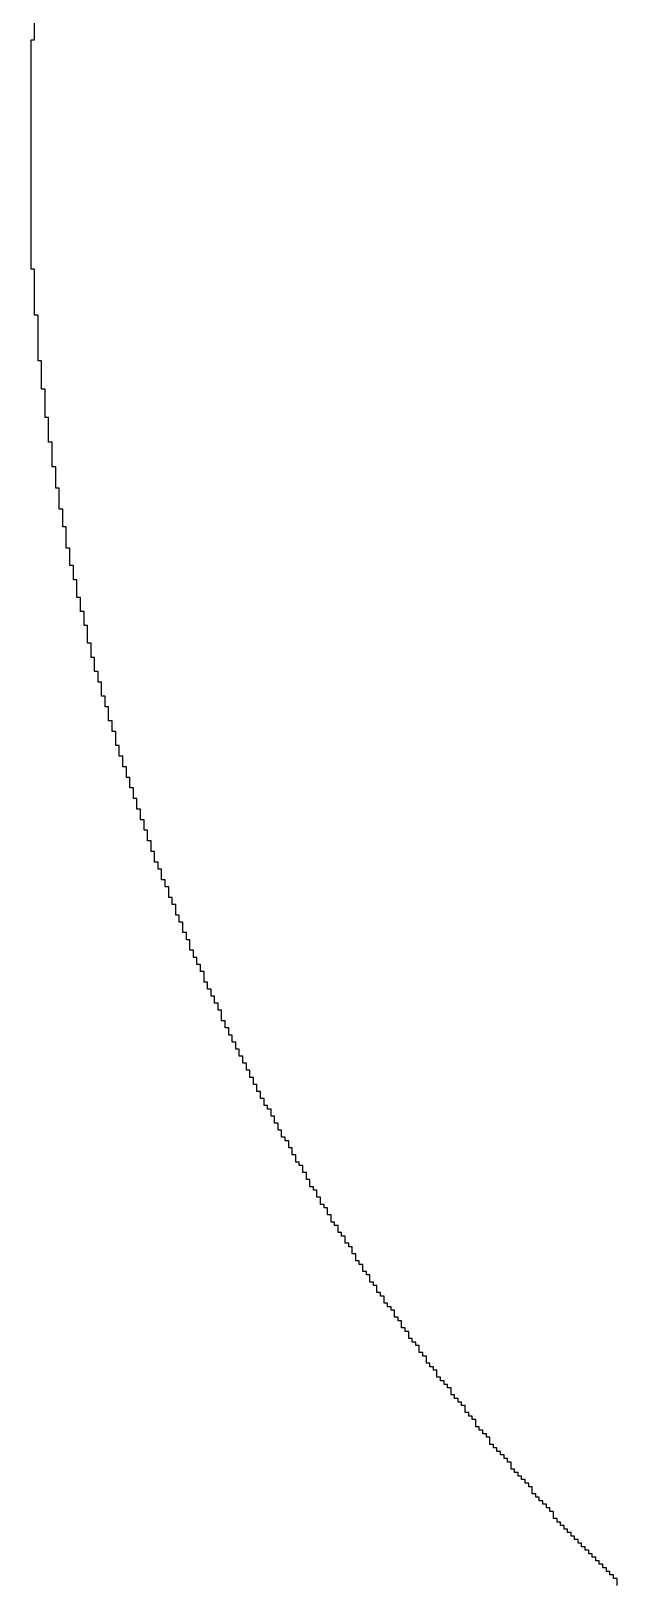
# Model space of a CAD drawing. Header units: millimetres. Extents: x -3.3 to 49.3, y -30.5 to 0.
# Drawn here: x 25.132 to 25.937, y -5.963 to -3.831 of the extents above; entities that cross this region are included whole.
import ezdxf

# ---------------------------------------------------------------- set-up
doc = ezdxf.new("R2010")
doc.units = ezdxf.units.MM
doc.layers.add('TopOverlay', color=2, linetype='Continuous')

msp = doc.modelspace()

# ---------------------------------------------------------------- linework, layer by layer
at = {"layer": 'TopOverlay'}
for p, q in [((25.1366, -3.8426), (25.1366, -3.7699)), ((25.1318, -4.1581), (25.1318, -3.8426)), ((25.1318, -3.8426), (25.1366, -3.8426)), ((25.1366, -4.1581), (25.1318, -4.1581)), ((25.1366, -4.2212), (25.1366, -4.1581)), ((25.1415, -4.2212), (25.1366, -4.2212)), ((25.1415, -4.2843), (25.1415, -4.2212)), ((25.1463, -4.2843), (25.1415, -4.2843)), ((25.1463, -4.3231), (25.1463, -4.2843)), ((25.1512, -4.3231), (25.1463, -4.3231)), ((25.1512, -4.3619), (25.1512, -4.3231)), ((25.156, -4.3619), (25.1512, -4.3619)), ((25.156, -4.3959), (25.156, -4.3619)), ((25.1609, -4.3959), (25.156, -4.3959)), ((25.1609, -4.4299), (25.1609, -4.3959)), ((25.1657, -4.4299), (25.1609, -4.4299)), ((25.1657, -4.459), (25.1657, -4.4299)), ((25.1706, -4.459), (25.1657, -4.459)), ((25.1706, -4.4881), (25.1706, -4.459)), ((25.1754, -4.4881), (25.1706, -4.4881)), ((25.1754, -4.5124), (25.1754, -4.4881)), ((25.1803, -4.5124), (25.1754, -4.5124)), ((25.1803, -4.5415), (25.1803, -4.5124)), ((25.1851, -4.5415), (25.1803, -4.5415)), ((25.1851, -4.5657), (25.1851, -4.5415)), ((25.19, -4.5657), (25.1851, -4.5657)), ((25.19, -4.5851), (25.19, -4.5657)), ((25.1949, -4.5851), (25.19, -4.5851)), ((25.1949, -4.6094), (25.1949, -4.5851)), ((25.1997, -4.6094), (25.1949, -4.6094)), ((25.1997, -4.6288), (25.1997, -4.6094)), ((25.2046, -4.6288), (25.1997, -4.6288)), ((25.2046, -4.6482), (25.2046, -4.6288)), ((25.2094, -4.6482), (25.2046, -4.6482)), ((25.2094, -4.6725), (25.2094, -4.6482)), ((25.2143, -4.6725), (25.2094, -4.6725)), ((25.2143, -4.6919), (25.2143, -4.6725)), ((25.2191, -4.6919), (25.2143, -4.6919)), ((25.2191, -4.7113), (25.2191, -4.6919)), ((25.224, -4.7113), (25.2191, -4.7113)), ((25.224, -4.7259), (25.224, -4.7113)), ((25.2288, -4.7259), (25.224, -4.7259)), ((25.2288, -4.7453), (25.2288, -4.7259)), ((25.2337, -4.7453), (25.2288, -4.7453)), ((25.2337, -4.7599), (25.2337, -4.7453)), ((25.2385, -4.7599), (25.2337, -4.7599)), ((25.2385, -4.7793), (25.2385, -4.7599)), ((25.2434, -4.7793), (25.2385, -4.7793)), ((25.2434, -4.7938), (25.2434, -4.7793)), ((25.2482, -4.7938), (25.2434, -4.7938)), ((25.2482, -4.8132), (25.2482, -4.7938)), ((25.2531, -4.8132), (25.2482, -4.8132)), ((25.2531, -4.8278), (25.2531, -4.8132)), ((25.2579, -4.8278), (25.2531, -4.8278)), ((25.2579, -4.8424), (25.2579, -4.8278)), ((25.2628, -4.8424), (25.2579, -4.8424)), ((25.2628, -4.8569), (25.2628, -4.8424)), ((25.2676, -4.8569), (25.2628, -4.8569)), ((25.2676, -4.8715), (25.2676, -4.8569)), ((25.2725, -4.8715), (25.2676, -4.8715)), ((25.2725, -4.886), (25.2725, -4.8715)), ((25.2774, -4.886), (25.2725, -4.886)), ((25.2774, -4.9006), (25.2774, -4.886)), ((25.2822, -4.9006), (25.2774, -4.9006)), ((25.2822, -4.9151), (25.2822, -4.9006)), ((25.2871, -4.9151), (25.2822, -4.9151)), ((25.2871, -4.9297), (25.2871, -4.9151)), ((25.2919, -4.9297), (25.2871, -4.9297)), ((25.2919, -4.9443), (25.2919, -4.9297)), ((25.2968, -4.9443), (25.2919, -4.9443)), ((25.2968, -4.9588), (25.2968, -4.9443)), ((25.3016, -4.9588), (25.2968, -4.9588)), ((25.3016, -4.9734), (25.3016, -4.9588)), ((25.3065, -4.9734), (25.3016, -4.9734)), ((25.3065, -4.9831), (25.3065, -4.9734)), ((25.3113, -4.9831), (25.3065, -4.9831)), ((25.3113, -4.9976), (25.3113, -4.9831)), ((25.3162, -4.9976), (25.3113, -4.9976)), ((25.3162, -5.0074), (25.3162, -4.9976)), ((25.321, -5.0074), (25.3162, -5.0074)), ((25.321, -5.0219), (25.321, -5.0074)), ((25.3259, -5.0219), (25.321, -5.0219)), ((25.3259, -5.0316), (25.3259, -5.0219)), ((25.3307, -5.0316), (25.3259, -5.0316)), ((25.3307, -5.0462), (25.3307, -5.0316)), ((25.3356, -5.0462), (25.3307, -5.0462)), ((25.3356, -5.0559), (25.3356, -5.0462)), ((25.3404, -5.0559), (25.3356, -5.0559)), ((25.3404, -5.0704), (25.3404, -5.0559)), ((25.3453, -5.0704), (25.3404, -5.0704)), ((25.3453, -5.0801), (25.3453, -5.0704)), ((25.3501, -5.0801), (25.3453, -5.0801)), ((25.3501, -5.0947), (25.3501, -5.0801)), ((25.355, -5.0947), (25.3501, -5.0947)), ((25.355, -5.1044), (25.355, -5.0947)), ((25.3599, -5.1044), (25.355, -5.1044)), ((25.3599, -5.1141), (25.3599, -5.1044)), ((25.3647, -5.1141), (25.3599, -5.1141)), ((25.3647, -5.1238), (25.3647, -5.1141)), ((25.3696, -5.1238), (25.3647, -5.1238)), ((25.3696, -5.1384), (25.3696, -5.1238)), ((25.3744, -5.1384), (25.3696, -5.1384)), ((25.3744, -5.1481), (25.3744, -5.1384)), ((25.3793, -5.1481), (25.3744, -5.1481)), ((25.3793, -5.1578), (25.3793, -5.1481)), ((25.3841, -5.1578), (25.3793, -5.1578)), ((25.3841, -5.1675), (25.3841, -5.1578)), ((25.389, -5.1675), (25.3841, -5.1675)), ((25.389, -5.1772), (25.389, -5.1675)), ((25.3938, -5.1772), (25.389, -5.1772)), ((25.3938, -5.1918), (25.3938, -5.1772)), ((25.3987, -5.1918), (25.3938, -5.1918)), ((25.3987, -5.2015), (25.3987, -5.1918)), ((25.4035, -5.2015), (25.3987, -5.2015)), ((25.4035, -5.2112), (25.4035, -5.2015)), ((25.4084, -5.2112), (25.4035, -5.2112)), ((25.4084, -5.2209), (25.4084, -5.2112)), ((25.4132, -5.2209), (25.4084, -5.2209)), ((25.4132, -5.2306), (25.4132, -5.2209)), ((25.4181, -5.2306), (25.4132, -5.2306)), ((25.4181, -5.2403), (25.4181, -5.2306)), ((25.4229, -5.2403), (25.4181, -5.2403)), ((25.4229, -5.25), (25.4229, -5.2403)), ((25.4278, -5.25), (25.4229, -5.25)), ((25.4278, -5.2597), (25.4278, -5.25)), ((25.4326, -5.2597), (25.4278, -5.2597)), ((25.4326, -5.2694), (25.4326, -5.2597)), ((25.4375, -5.2694), (25.4326, -5.2694)), ((25.4375, -5.2791), (25.4375, -5.2694)), ((25.4424, -5.2791), (25.4375, -5.2791)), ((25.4424, -5.2888), (25.4424, -5.2791)), ((25.4472, -5.2888), (25.4424, -5.2888)), ((25.4472, -5.2985), (25.4472, -5.2888)), ((25.4521, -5.2985), (25.4472, -5.2985)), ((25.4521, -5.3082), (25.4521, -5.2985)), ((25.4569, -5.3082), (25.4521, -5.3082)), ((25.4569, -5.3131), (25.4569, -5.3082)), ((25.4618, -5.3131), (25.4569, -5.3131)), ((25.4618, -5.3228), (25.4618, -5.3131)), ((25.4666, -5.3228), (25.4618, -5.3228)), ((25.4666, -5.3325), (25.4666, -5.3228)), ((25.4715, -5.3325), (25.4666, -5.3325)), ((25.4715, -5.3422), (25.4715, -5.3325)), ((25.4763, -5.3422), (25.4715, -5.3422)), ((25.4763, -5.3519), (25.4763, -5.3422)), ((25.4812, -5.3519), (25.4763, -5.3519)), ((25.4812, -5.3568), (25.4812, -5.3519)), ((25.486, -5.3568), (25.4812, -5.3568)), ((25.486, -5.3665), (25.486, -5.3568)), ((25.4909, -5.3665), (25.486, -5.3665)), ((25.4909, -5.3762), (25.4909, -5.3665)), ((25.4957, -5.3762), (25.4909, -5.3762)), ((25.4957, -5.3859), (25.4957, -5.3762)), ((25.5006, -5.3859), (25.4957, -5.3859)), ((25.5006, -5.3907), (25.5006, -5.3859)), ((25.5054, -5.3907), (25.5006, -5.3907)), ((25.5054, -5.4004), (25.5054, -5.3907)), ((25.5103, -5.4004), (25.5054, -5.4004)), ((25.5103, -5.4101), (25.5103, -5.4004)), ((25.5151, -5.4101), (25.5103, -5.4101)), ((25.5151, -5.4199), (25.5151, -5.4101)), ((25.52, -5.4199), (25.5151, -5.4199)), ((25.52, -5.4247), (25.52, -5.4199)), ((25.5249, -5.4247), (25.52, -5.4247)), ((25.5249, -5.4344), (25.5249, -5.4247)), ((25.5297, -5.4344), (25.5249, -5.4344)), ((25.5297, -5.4441), (25.5297, -5.4344)), ((25.5346, -5.4441), (25.5297, -5.4441)), ((25.5346, -5.449), (25.5346, -5.4441)), ((25.5394, -5.449), (25.5346, -5.449)), ((25.5394, -5.4587), (25.5394, -5.449)), ((25.5443, -5.4587), (25.5394, -5.4587)), ((25.5443, -5.4684), (25.5443, -5.4587)), ((25.5491, -5.4684), (25.5443, -5.4684)), ((25.5491, -5.4732), (25.5491, -5.4684)), ((25.554, -5.4732), (25.5491, -5.4732)), ((25.554, -5.4829), (25.554, -5.4732)), ((25.5588, -5.4829), (25.554, -5.4829)), ((25.5588, -5.4878), (25.5588, -5.4829)), ((25.5637, -5.4878), (25.5588, -5.4878)), ((25.5637, -5.4975), (25.5637, -5.4878)), ((25.5685, -5.4975), (25.5637, -5.4975)), ((25.5685, -5.5024), (25.5685, -5.4975)), ((25.5734, -5.5024), (25.5685, -5.5024)), ((25.5734, -5.5121), (25.5734, -5.5024)), ((25.5782, -5.5121), (25.5734, -5.5121)), ((25.5782, -5.5218), (25.5782, -5.5121)), ((25.5831, -5.5218), (25.5782, -5.5218)), ((25.5831, -5.5266), (25.5831, -5.5218)), ((25.5879, -5.5266), (25.5831, -5.5266)), ((25.5879, -5.5363), (25.5879, -5.5266)), ((25.5928, -5.5363), (25.5879, -5.5363)), ((25.5928, -5.5412), (25.5928, -5.5363)), ((25.5976, -5.5412), (25.5928, -5.5412)), ((25.5976, -5.5509), (25.5976, -5.5412)), ((25.6025, -5.5509), (25.5976, -5.5509)), ((25.6025, -5.5557), (25.6025, -5.5509)), ((25.6074, -5.5557), (25.6025, -5.5557)), ((25.6074, -5.5654), (25.6074, -5.5557)), ((25.6122, -5.5654), (25.6074, -5.5654)), ((25.6122, -5.5703), (25.6122, -5.5654)), ((25.6171, -5.5703), (25.6122, -5.5703)), ((25.6171, -5.58), (25.6171, -5.5703)), ((25.6219, -5.58), (25.6171, -5.58)), ((25.6219, -5.5849), (25.6219, -5.58)), ((25.6268, -5.5849), (25.6219, -5.5849)), ((25.6268, -5.5897), (25.6268, -5.5849)), ((25.6316, -5.5897), (25.6268, -5.5897)), ((25.6316, -5.5994), (25.6316, -5.5897)), ((25.6365, -5.5994), (25.6316, -5.5994)), ((25.6365, -5.6043), (25.6365, -5.5994)), ((25.6413, -5.6043), (25.6365, -5.6043)), ((25.6413, -5.614), (25.6413, -5.6043)), ((25.6462, -5.614), (25.6413, -5.614)), ((25.6462, -5.6188), (25.6462, -5.614)), ((25.651, -5.6188), (25.6462, -5.6188)), ((25.651, -5.6285), (25.651, -5.6188)), ((25.6559, -5.6285), (25.651, -5.6285)), ((25.6559, -5.6334), (25.6559, -5.6285)), ((25.6607, -5.6334), (25.6559, -5.6334)), ((25.6607, -5.6382), (25.6607, -5.6334)), ((25.6656, -5.6382), (25.6607, -5.6382)), ((25.6656, -5.6479), (25.6656, -5.6382)), ((25.6704, -5.6479), (25.6656, -5.6479)), ((25.6704, -5.6528), (25.6704, -5.6479)), ((25.6753, -5.6528), (25.6704, -5.6528)), ((25.6753, -5.6625), (25.6753, -5.6528)), ((25.6801, -5.6625), (25.6753, -5.6625)), ((25.6801, -5.6674), (25.6801, -5.6625)), ((25.685, -5.6674), (25.6801, -5.6674)), ((25.685, -5.6722), (25.685, -5.6674)), ((25.6899, -5.6722), (25.685, -5.6722)), ((25.6899, -5.6819), (25.6899, -5.6722)), ((25.6947, -5.6819), (25.6899, -5.6819)), ((25.6947, -5.6868), (25.6947, -5.6819)), ((25.6996, -5.6868), (25.6947, -5.6868)), ((25.6996, -5.6916), (25.6996, -5.6868)), ((25.7044, -5.6916), (25.6996, -5.6916)), ((25.7044, -5.6965), (25.7044, -5.6916)), ((25.7093, -5.6965), (25.7044, -5.6965)), ((25.7093, -5.7062), (25.7093, -5.6965)), ((25.7141, -5.7062), (25.7093, -5.7062)), ((25.7141, -5.711), (25.7141, -5.7062)), ((25.719, -5.711), (25.7141, -5.711)), ((25.719, -5.7159), (25.719, -5.711)), ((25.7238, -5.7159), (25.719, -5.7159)), ((25.7238, -5.7207), (25.7238, -5.7159)), ((25.7287, -5.7207), (25.7238, -5.7207)), ((25.7287, -5.7304), (25.7287, -5.7207)), ((25.7335, -5.7304), (25.7287, -5.7304)), ((25.7335, -5.7353), (25.7335, -5.7304)), ((25.7384, -5.7353), (25.7335, -5.7353)), ((25.7384, -5.7401), (25.7384, -5.7353)), ((25.7432, -5.7401), (25.7384, -5.7401)), ((25.7432, -5.7499), (25.7432, -5.7401)), ((25.7481, -5.7499), (25.7432, -5.7499)), ((25.7481, -5.7547), (25.7481, -5.7499)), ((25.7529, -5.7547), (25.7481, -5.7547)), ((25.7529, -5.7596), (25.7529, -5.7547)), ((25.7578, -5.7596), (25.7529, -5.7596)), ((25.7578, -5.7644), (25.7578, -5.7596)), ((25.7626, -5.7644), (25.7578, -5.7644)), ((25.7626, -5.7741), (25.7626, -5.7644)), ((25.7675, -5.7741), (25.7626, -5.7741)), ((25.7675, -5.779), (25.7675, -5.7741)), ((25.7724, -5.779), (25.7675, -5.779)), ((25.7724, -5.7838), (25.7724, -5.779)), ((25.7772, -5.7838), (25.7724, -5.7838)), ((25.7772, -5.7887), (25.7772, -5.7838)), ((25.7821, -5.7887), (25.7772, -5.7887)), ((25.7821, -5.7935), (25.7821, -5.7887)), ((25.7869, -5.7935), (25.7821, -5.7935)), ((25.7869, -5.7984), (25.7869, -5.7935)), ((25.7918, -5.7984), (25.7869, -5.7984)), ((25.7918, -5.8081), (25.7918, -5.7984)), ((25.7966, -5.8081), (25.7918, -5.8081)), ((25.7966, -5.8129), (25.7966, -5.8081)), ((25.8015, -5.8129), (25.7966, -5.8129)), ((25.8015, -5.8178), (25.8015, -5.8129)), ((25.8063, -5.8178), (25.8015, -5.8178)), ((25.8063, -5.8226), (25.8063, -5.8178)), ((25.8112, -5.8226), (25.8063, -5.8226)), ((25.8112, -5.8275), (25.8112, -5.8226)), ((25.816, -5.8275), (25.8112, -5.8275)), ((25.816, -5.8324), (25.816, -5.8275)), ((25.8209, -5.8324), (25.816, -5.8324)), ((25.8209, -5.8421), (25.8209, -5.8324)), ((25.8257, -5.8421), (25.8209, -5.8421)), ((25.8257, -5.8469), (25.8257, -5.8421)), ((25.8306, -5.8469), (25.8257, -5.8469)), ((25.8306, -5.8518), (25.8306, -5.8469)), ((25.8354, -5.8518), (25.8306, -5.8518)), ((25.8354, -5.8566), (25.8354, -5.8518)), ((25.8403, -5.8566), (25.8354, -5.8566)), ((25.8403, -5.8615), (25.8403, -5.8566)), ((25.8451, -5.8615), (25.8403, -5.8615)), ((25.8451, -5.8663), (25.8451, -5.8615)), ((25.85, -5.8663), (25.8451, -5.8663)), ((25.85, -5.876), (25.85, -5.8663)), ((25.8549, -5.876), (25.85, -5.876)), ((25.8549, -5.8809), (25.8549, -5.876)), ((25.8597, -5.8809), (25.8549, -5.8809)), ((25.8597, -5.8857), (25.8597, -5.8809)), ((25.8646, -5.8857), (25.8597, -5.8857)), ((25.8646, -5.8906), (25.8646, -5.8857)), ((25.8694, -5.8906), (25.8646, -5.8906)), ((25.8694, -5.8954), (25.8694, -5.8906)), ((25.8743, -5.8954), (25.8694, -5.8954)), ((25.8743, -5.9003), (25.8743, -5.8954)), ((25.8791, -5.9003), (25.8743, -5.9003)), ((25.8791, -5.9051), (25.8791, -5.9003)), ((25.884, -5.9051), (25.8791, -5.9051)), ((25.884, -5.91), (25.884, -5.9051)), ((25.8888, -5.91), (25.884, -5.91)), ((25.8888, -5.9149), (25.8888, -5.91)), ((25.8937, -5.9149), (25.8888, -5.9149)), ((25.8937, -5.9197), (25.8937, -5.9149)), ((25.8985, -5.9197), (25.8937, -5.9197)), ((25.8985, -5.9246), (25.8985, -5.9197)), ((25.9034, -5.9246), (25.8985, -5.9246)), ((25.9034, -5.9294), (25.9034, -5.9246)), ((25.9082, -5.9294), (25.9034, -5.9294)), ((25.9082, -5.9343), (25.9082, -5.9294)), ((25.9131, -5.9343), (25.9082, -5.9343)), ((25.9131, -5.9391), (25.9131, -5.9343)), ((25.9179, -5.9391), (25.9131, -5.9391)), ((25.9179, -5.944), (25.9179, -5.9391)), ((25.9228, -5.944), (25.9179, -5.944)), ((25.9228, -5.9488), (25.9228, -5.944)), ((25.9276, -5.9488), (25.9228, -5.9488)), ((25.9276, -5.9537), (25.9276, -5.9488)), ((25.9325, -5.9537), (25.9276, -5.9537)), ((25.9325, -5.9585), (25.9325, -5.9537)), ((25.9374, -5.9585), (25.9325, -5.9585)), ((25.9374, -5.9682), (25.9374, -5.9585))]:
    msp.add_line(p, q, dxfattribs=at)

doc.saveas('drawing.dxf')
